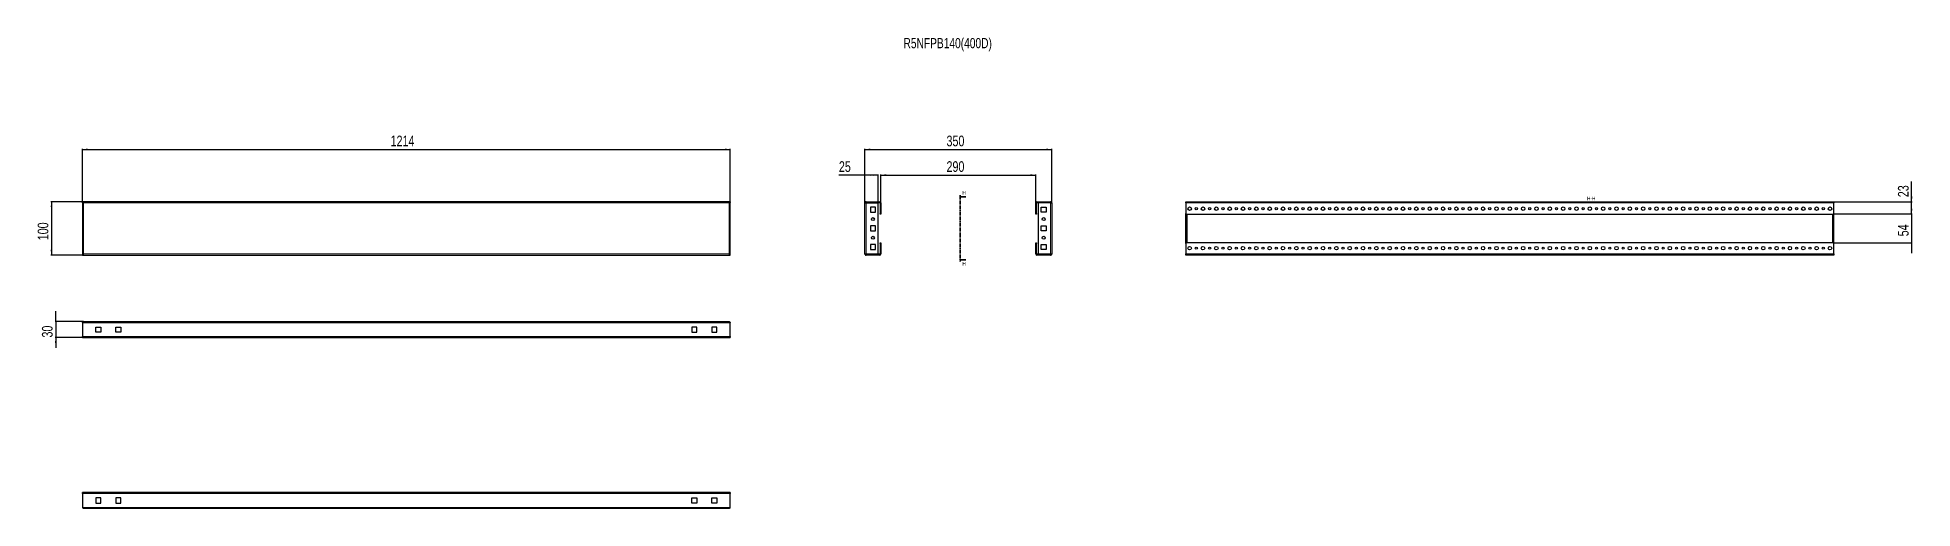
# Model space of a CAD drawing. Header units: millimetres. Extents: x -514 to 3000, y -242 to 640.
import ezdxf

# ---------------------------------------------------------------- set-up
doc = ezdxf.new("R2010")
doc.units = ezdxf.units.MM
doc.linetypes.add('CENTER', pattern=[10.16, 6.35, -1.27, 1.27, -1.27])
doc.layers.add('FORMAT', color=7, linetype='Continuous')
doc.styles.add('SLDTEXTSTYLE0', font='TXT', dxfattribs={"width": 0.75})
doc.dimstyles.new('SLDDIMSTYLE0', dxfattribs={"dimtxt": 20, "dimasz": 10, "dimexe": 0, "dimexo": 0.0625, "dimgap": 5, "dimtad": 2, "dimdec": 1, "dimrnd": 1e-09, "dimzin": 12, "dimdsep": 46, "dimtxsty": 'SLDTEXTSTYLE0', "dimsah": 1, "dimcen": 0.09, "dimadec": 0, "dimazin": 3, "dimtfac": 1, "dimtofl": 0, "dimtmove": 0, "dimatfit": 3, "dimfxl": 0, "dimfrac": 2, "dimtolj": 1, "dimtzin": 12, "dimarcsym": 0})
doc.dimstyles.new('SLDDIMSTYLE1', dxfattribs={"dimtxt": 20, "dimasz": 10, "dimexe": 0, "dimexo": 0.0625, "dimgap": 5, "dimtad": 2, "dimdec": 1, "dimrnd": 1e-09, "dimzin": 12, "dimdsep": 46, "dimtxsty": 'SLDTEXTSTYLE0', "dimsah": 1, "dimcen": 0.09, "dimadec": 0, "dimazin": 3, "dimtfac": 1, "dimtmove": 0, "dimatfit": 0, "dimfxl": 0, "dimfrac": 2, "dimtolj": 1, "dimtzin": 12, "dimarcsym": 0})

# ---------------------------------------------------------------- blocks, each defined once
blk = doc.blocks.new('_D')
at = {"layer": 'FORMAT'}
for p, q in [((-429.8, 330.6), (-429.8, 431.6)), ((-429.8, 430.6), (784.2, 430.6)), ((784.2, 330.6), (784.2, 431.6))]:
    blk.add_line(p, q, dxfattribs=at)
for points in [[(-429.8, 430.6), (-419.8, 429), (-419.8, 432.1)], [(784.2, 430.6), (774.2, 432.1), (774.2, 429)]]:
    blk.add_solid(points, dxfattribs=at)
at = {"layer": 'FORMAT', "insert": (147.7, 456.4), "char_height": 20, "attachment_point": 1, "style": 'SLDTEXTSTYLE0'}
blk.add_mtext('1214', dxfattribs=at)
blk = doc.blocks.new('_D_1')
at = {"layer": 'FORMAT'}
for p, q in [((-429.8, 332.6), (-488.9, 332.6)), ((-487.9, 332.6), (-487.9, 232.6)), ((-429.8, 232.6), (-488.9, 232.6))]:
    blk.add_line(p, q, dxfattribs=at)
for points in [[(-487.9, 332.6), (-489.5, 322.6), (-486.4, 322.6)], [(-487.9, 232.6), (-486.4, 242.6), (-489.5, 242.6)]]:
    blk.add_solid(points, dxfattribs=at)
at = {"layer": 'FORMAT', "insert": (-513.7, 260.4), "char_height": 20, "attachment_point": 1, "rotation": 90, "style": 'SLDTEXTSTYLE0'}
blk.add_mtext('100', dxfattribs=at)
blk = doc.blocks.new('_D_2')
at = {"layer": 'FORMAT'}
for p, q in [((1036.6, 330.5), (1036.6, 431.6)), ((1036.6, 430.6), (1386.6, 430.6)), ((1386.6, 330.5), (1386.6, 431.6))]:
    blk.add_line(p, q, dxfattribs=at)
for points in [[(1036.6, 430.6), (1046.6, 429), (1046.6, 432.1)], [(1386.6, 430.6), (1376.6, 432.1), (1376.6, 429)]]:
    blk.add_solid(points, dxfattribs=at)
at = {"layer": 'FORMAT', "insert": (1189.5, 456.4), "char_height": 20, "attachment_point": 1, "style": 'SLDTEXTSTYLE0'}
blk.add_mtext('350', dxfattribs=at)
blk = doc.blocks.new('_D_3')
at = {"layer": 'FORMAT'}
for p, q in [((1066.6, 330.5), (1066.6, 383.6)), ((1066.6, 382.6), (1356.6, 382.6)), ((1356.6, 330.5), (1356.6, 383.6))]:
    blk.add_line(p, q, dxfattribs=at)
for points in [[(1066.6, 382.6), (1076.6, 381), (1076.6, 384.1)], [(1356.6, 382.6), (1346.6, 384.1), (1346.6, 381)]]:
    blk.add_solid(points, dxfattribs=at)
at = {"layer": 'FORMAT', "insert": (1189.5, 408.4), "char_height": 20, "attachment_point": 1, "style": 'SLDTEXTSTYLE0'}
blk.add_mtext('290', dxfattribs=at)
blk = doc.blocks.new('_D_4')
at = {"layer": 'FORMAT'}
for p, q in [((1036.6, 382.6), (987.8, 382.6)), ((1036.6, 330.5), (1036.6, 383.6)), ((1061.6, 382.6), (1036.6, 382.6)), ((1061.6, 330.6), (1061.6, 383.6))]:
    blk.add_line(p, q, dxfattribs=at)
for points in [[(1036.6, 382.6), (1046.6, 381), (1046.6, 384.1)], [(1061.6, 382.6), (1051.6, 384.1), (1051.6, 381)]]:
    blk.add_solid(points, dxfattribs=at)
at = {"layer": 'FORMAT', "insert": (987.8, 408.4), "char_height": 20, "attachment_point": 1, "style": 'SLDTEXTSTYLE0'}
blk.add_mtext('25', dxfattribs=at)
blk = doc.blocks.new('_D_5')
at = {"layer": 'FORMAT'}
for p, q in [((-427.7, 108), (-480.9, 108)), ((-479.9, 108), (-479.9, 127.3)), ((-479.9, 108), (-479.9, 78)), ((-429.8, 78), (-480.9, 78)), ((-479.9, 78), (-479.9, 58.8))]:
    blk.add_line(p, q, dxfattribs=at)
for points in [[(-479.9, 108), (-478.4, 118), (-481.5, 118)], [(-479.9, 78), (-481.5, 68), (-478.4, 68)]]:
    blk.add_solid(points, dxfattribs=at)
at = {"layer": 'FORMAT', "insert": (-505.7, 78.2), "char_height": 20, "attachment_point": 1, "rotation": 90, "style": 'SLDTEXTSTYLE0'}
blk.add_mtext('30', dxfattribs=at)
blk = doc.blocks.new('_D_6')
at = {"layer": 'FORMAT'}
for p, q in [((2998.2, 309.6), (2998.2, 328.8)), ((2851.1, 309.6), (2999.2, 309.6)), ((2998.2, 309.6), (2998.2, 255.6)), ((2851.1, 255.6), (2999.2, 255.6)), ((2998.2, 255.6), (2998.2, 236.3))]:
    blk.add_line(p, q, dxfattribs=at)
for points in [[(2998.2, 309.6), (2999.8, 319.6), (2996.7, 319.6)], [(2998.2, 255.6), (2996.7, 245.6), (2999.8, 245.6)]]:
    blk.add_solid(points, dxfattribs=at)
at = {"layer": 'FORMAT', "insert": (2972.5, 267.8), "char_height": 20, "attachment_point": 1, "rotation": 90, "style": 'SLDTEXTSTYLE0'}
blk.add_mtext('54', dxfattribs=at)
blk = doc.blocks.new('_D_7')
at = {"layer": 'FORMAT'}
for p, q in [((2998.2, 332.6), (2998.2, 370.7)), ((2852.1, 332.6), (2999.2, 332.6)), ((2998.2, 309.6), (2998.2, 332.6)), ((2851.1, 309.6), (2999.2, 309.6)), ((2998.2, 309.6), (2998.2, 290.3))]:
    blk.add_line(p, q, dxfattribs=at)
for points in [[(2998.2, 332.6), (2999.8, 342.6), (2996.7, 342.6)], [(2998.2, 309.6), (2996.7, 299.6), (2999.8, 299.6)]]:
    blk.add_solid(points, dxfattribs=at)
at = {"layer": 'FORMAT', "insert": (2972.5, 341.1), "char_height": 20, "attachment_point": 1, "rotation": 90, "style": 'SLDTEXTSTYLE0'}
blk.add_mtext('23', dxfattribs=at)

msp = doc.modelspace()

# ---------------------------------------------------------------- linework, layer by layer
at = {"color": 7, "linetype": 'Continuous', "lineweight": 25}
for p, q in [((-429.78, 331.07), (-429.78, 332.57)), ((784.22, 332.57), (-429.78, 332.57)), ((-429.78, 331.07), (-429.78, 330.57)), ((-429.78, 330.57), (-429.78, 234.57)), ((-429.78, 330.57), (-428.28, 330.57)), ((784.22, 330.57), (782.72, 330.57)), ((784.22, 332.57), (784.22, 331.07)), ((784.22, 330.57), (784.22, 331.07)), ((784.22, 234.57), (784.22, 330.57)), ((1036.62, 234.67), (1036.62, 330.47)), ((1038.72, 332.57), (1038.72, 331.07)), ((1038.72, 332.57), (1064.52, 332.57)), ((1038.72, 331.07), (1064.52, 331.07)), ((1038.72, 330.57), (1061.62, 330.57)), ((1046.87, 322.32), (1046.87, 312.82)), ((1056.37, 322.32), (1046.87, 322.32)), ((1056.37, 312.82), (1056.37, 322.32)), ((1061.62, 234.57), (1061.62, 330.57)), ((1065.12, 330.47), (1065.12, 310.57)), ((1066.62, 330.47), (1066.62, 310.57)), ((1356.62, 310.57), (1356.62, 330.47)), ((1358.12, 310.57), (1358.12, 330.47)), ((1358.72, 332.57), (1384.52, 332.57)), ((1358.72, 331.07), (1384.52, 331.07)), ((1361.62, 234.57), (1361.62, 330.57)), ((1384.52, 330.57), (1361.62, 330.57)), ((1366.87, 322.32), (1376.37, 322.32)), ((1366.87, 312.82), (1366.87, 322.32)), ((1376.37, 322.32), (1376.37, 312.82)), ((1384.52, 331.07), (1384.52, 332.57)), ((1386.62, 330.47), (1386.62, 234.67)), ((1638.07, 332.57), (2852.07, 332.57)), ((1638.07, 330.47), (1638.07, 332.57)), ((1638.07, 330.47), (1638.07, 310.57)), ((2852.07, 332.57), (2852.07, 330.47)), ((2852.07, 310.57), (2852.07, 330.47)), ((1046.87, 312.82), (1056.37, 312.82)), ((1046.87, 287.32), (1046.87, 277.82)), ((1056.37, 287.32), (1046.87, 287.32)), ((1056.37, 277.82), (1056.37, 287.32)), ((1065.12, 310.57), (1066.62, 310.57)), ((1065.12, 309.57), (1065.12, 310.57)), ((1066.62, 309.57), (1065.12, 309.57)), ((1066.62, 310.57), (1066.62, 309.57)), ((1356.62, 310.57), (1358.12, 310.57)), ((1356.62, 309.57), (1356.62, 310.57)), ((1358.12, 309.57), (1356.62, 309.57)), ((1358.12, 310.57), (1358.12, 309.57)), ((1376.37, 312.82), (1366.87, 312.82)), ((1366.87, 287.32), (1376.37, 287.32)), ((1366.87, 277.82), (1366.87, 287.32)), ((1376.37, 287.32), (1376.37, 277.82)), ((1638.07, 310.57), (1639.07, 309.57)), ((1638.07, 254.57), (1638.07, 310.57)), ((1639.07, 309.57), (2851.07, 309.57)), ((1639.57, 255.57), (1639.57, 309.57)), ((2850.57, 255.57), (2850.57, 309.57)), ((2851.07, 309.57), (2852.07, 310.57)), ((2852.07, 254.57), (2852.07, 310.57)), ((1046.87, 277.82), (1056.37, 277.82)), ((1056.37, 252.32), (1046.87, 252.32)), ((1046.87, 252.32), (1046.87, 242.82)), ((1056.37, 242.82), (1056.37, 252.32)), ((1065.12, 255.57), (1066.62, 255.57)), ((1065.12, 254.57), (1065.12, 255.57)), ((1066.62, 254.57), (1065.12, 254.57)), ((1065.12, 254.57), (1065.12, 234.67)), ((1066.62, 255.57), (1066.62, 254.57)), ((1066.62, 254.57), (1066.62, 234.67)), ((1356.62, 255.57), (1358.12, 255.57)), ((1356.62, 254.57), (1356.62, 255.57)), ((1356.62, 234.67), (1356.62, 254.57)), ((1358.12, 254.57), (1356.62, 254.57)), ((1358.12, 255.57), (1358.12, 254.57)), ((1358.12, 234.67), (1358.12, 254.57)), ((1376.37, 277.82), (1366.87, 277.82)), ((1366.87, 252.32), (1376.37, 252.32)), ((1366.87, 242.82), (1366.87, 252.32)), ((1376.37, 252.32), (1376.37, 242.82)), ((1639.07, 255.57), (1638.07, 254.57)), ((1638.07, 254.57), (1638.07, 234.67)), ((2851.07, 255.57), (1639.07, 255.57)), ((2852.07, 254.57), (2851.07, 255.57)), ((2852.07, 234.67), (2852.07, 254.57)), ((-428.28, 234.57), (-429.78, 234.57)), ((-429.78, 234.57), (-429.78, 234.07)), ((-429.78, 234.07), (-429.78, 232.57)), ((-429.78, 232.57), (784.22, 232.57)), ((782.72, 234.57), (784.22, 234.57)), ((784.22, 234.07), (784.22, 234.57)), ((784.22, 232.57), (784.22, 234.07)), ((1038.72, 234.57), (1061.62, 234.57)), ((1038.72, 232.57), (1038.72, 234.07)), ((1064.52, 234.07), (1038.72, 234.07)), ((1064.52, 232.57), (1038.72, 232.57)), ((1046.87, 242.82), (1056.37, 242.82)), ((1384.52, 234.07), (1358.72, 234.07)), ((1384.52, 232.57), (1358.72, 232.57)), ((1384.52, 234.57), (1361.62, 234.57)), ((1376.37, 242.82), (1366.87, 242.82)), ((1384.52, 234.07), (1384.52, 232.57)), ((1638.07, 232.57), (1638.07, 234.67)), ((2852.07, 232.57), (1638.07, 232.57)), ((2852.07, 234.67), (2852.07, 232.57)), ((-429.78, 105.92), (-429.78, 80.12)), ((-427.68, 108.02), (782.12, 108.02)), ((784.22, 80.12), (784.22, 105.92)), ((-429.78, 78.02), (-429.78, 80.12)), ((-429.78, 78.02), (784.22, 78.02)), ((-404.78, 97.77), (-395.28, 97.77)), ((-404.78, 88.27), (-404.78, 97.77)), ((-395.28, 88.27), (-404.78, 88.27)), ((-395.28, 97.77), (-395.28, 88.27)), ((-367.28, 97.77), (-357.78, 97.77)), ((-367.28, 88.27), (-367.28, 97.77)), ((-357.78, 88.27), (-367.28, 88.27)), ((-357.78, 97.77), (-357.78, 88.27)), ((721.72, 97.77), (712.22, 97.77)), ((712.22, 97.77), (712.22, 88.27)), ((712.22, 88.27), (721.72, 88.27)), ((721.72, 88.27), (721.72, 97.77)), ((749.72, 97.77), (749.72, 88.27)), ((759.22, 97.77), (749.72, 97.77)), ((749.72, 88.27), (759.22, 88.27)), ((759.22, 88.27), (759.22, 97.77)), ((784.22, 80.12), (784.22, 78.02)), ((-429.78, -214.08), (-429.78, -211.98)), ((784.22, -211.98), (-429.78, -211.98)), ((-429.78, -214.08), (-429.78, -239.88)), ((782.12, -241.98), (-427.68, -241.98)), ((-395.28, -222.23), (-404.78, -222.23)), ((-404.78, -222.23), (-404.78, -231.73)), ((-404.78, -231.73), (-395.28, -231.73)), ((-395.28, -231.73), (-395.28, -222.23)), ((-357.78, -222.23), (-367.28, -222.23)), ((-367.28, -222.23), (-367.28, -231.73)), ((-367.28, -231.73), (-357.78, -231.73)), ((-357.78, -231.73), (-357.78, -222.23)), ((712.22, -231.73), (712.22, -222.23)), ((712.22, -222.23), (721.72, -222.23)), ((721.72, -231.73), (712.22, -231.73)), ((721.72, -222.23), (721.72, -231.73)), ((749.72, -222.23), (759.22, -222.23)), ((749.72, -231.73), (749.72, -222.23)), ((759.22, -231.73), (749.72, -231.73)), ((759.22, -222.23), (759.22, -231.73)), ((784.22, -211.98), (784.22, -214.08)), ((784.22, -239.88), (784.22, -214.08))]:
    msp.add_line(p, q, dxfattribs=at)
at = {"color": 8, "linetype": 'Continuous', "lineweight": 18}
for p, q in [((-427.68, 330.47), (-427.68, 234.67)), ((782.12, 330.47), (-427.68, 330.47)), ((782.12, 234.67), (782.12, 330.47)), ((1038.72, 234.57), (1038.72, 330.57)), ((1064.52, 331.07), (1064.52, 332.57)), ((1065.12, 330.47), (1066.62, 330.47)), ((1358.12, 330.47), (1356.62, 330.47)), ((1358.72, 331.07), (1358.72, 332.57)), ((1384.52, 330.57), (1384.52, 234.57)), ((1638.07, 330.47), (2852.07, 330.47)), ((1640.17, 255.57), (1640.17, 309.57)), ((2849.97, 309.57), (2849.97, 255.57)), ((-427.68, 234.67), (782.12, 234.67)), ((1064.52, 234.07), (1064.52, 232.57)), ((1065.12, 234.67), (1066.62, 234.67)), ((1358.12, 234.67), (1356.62, 234.67)), ((1358.72, 234.07), (1358.72, 232.57)), ((2852.07, 234.67), (1638.07, 234.67)), ((-429.78, 105.92), (784.22, 105.92)), ((-429.78, 80.12), (784.22, 80.12)), ((784.22, -214.08), (-429.78, -214.08)), ((784.22, -239.88), (-429.78, -239.88))]:
    msp.add_line(p, q, dxfattribs=at)
at = {"color": 7, "linetype": 'CENTER', "lineweight": 35}
msp.add_line((1215.04, 344.57), (1215.04, 220.56), dxfattribs=at)
at = {"color": 7, "linetype": 'Continuous', "lineweight": 35}
for p, q in [((1225.68, 341.57), (1215.04, 341.57)), ((1225.68, 223.56), (1215.04, 223.56))]:
    msp.add_line(p, q, dxfattribs=at)
at = {"color": 7, "linetype": 'Continuous', "lineweight": 25}
for centre, radius in [((1645.07, 319.57), 3.25), ((1657.57, 319.57), 2.1), ((1670.07, 319.57), 3.25), ((1682.57, 319.57), 2.1), ((1695.07, 319.57), 3.25), ((1707.57, 319.57), 2.1), ((1720.07, 319.57), 3.25), ((1732.57, 319.57), 2.1), ((1745.07, 319.57), 3.25), ((1757.57, 319.57), 2.1), ((1770.07, 319.57), 3.25), ((1782.57, 319.57), 2.1), ((1795.07, 319.57), 3.25), ((1807.57, 319.57), 2.1), ((1820.07, 319.57), 3.25), ((1832.57, 319.57), 2.1), ((1845.07, 319.57), 3.25), ((1857.57, 319.57), 2.1), ((1870.07, 319.57), 3.25), ((1882.57, 319.57), 2.1), ((1895.07, 319.57), 3.25), ((1907.57, 319.57), 2.1), ((1920.07, 319.57), 3.25), ((1932.57, 319.57), 2.1), ((1945.07, 319.57), 3.25), ((1957.57, 319.57), 2.1), ((1970.07, 319.57), 3.25), ((1982.57, 319.57), 2.1), ((1995.07, 319.57), 3.25), ((2007.57, 319.57), 2.1), ((2020.07, 319.57), 3.25), ((2032.57, 319.57), 2.1), ((2045.07, 319.57), 3.25), ((2057.57, 319.57), 2.1), ((2070.07, 319.57), 3.25), ((2082.57, 319.57), 2.1), ((2095.07, 319.57), 3.25), ((2107.57, 319.57), 2.1), ((2120.07, 319.57), 3.25), ((2132.57, 319.57), 2.1), ((2145.07, 319.57), 3.25), ((2157.57, 319.57), 2.1), ((2170.07, 319.57), 3.25), ((2182.57, 319.57), 2.1), ((2195.07, 319.57), 3.25), ((2207.57, 319.57), 2.1), ((2220.07, 319.57), 3.25), ((2232.57, 319.57), 2.1), ((2245.07, 319.57), 3.25), ((2257.57, 319.57), 2.1), ((2270.07, 319.57), 3.25), ((2282.57, 319.57), 2.1), ((2295.07, 319.57), 3.25), ((2307.57, 319.57), 2.1), ((2320.07, 319.57), 3.25), ((2332.57, 319.57), 2.1), ((2345.07, 319.57), 3.25), ((2357.57, 319.57), 2.1), ((2370.07, 319.57), 3.25), ((2382.57, 319.57), 2.1), ((2395.07, 319.57), 3.25), ((2407.57, 319.57), 2.1), ((2420.07, 319.57), 3.25), ((2432.57, 319.57), 2.1), ((2445.07, 319.57), 3.25), ((2457.57, 319.57), 2.1), ((2470.07, 319.57), 3.25), ((2482.57, 319.57), 2.1), ((2495.07, 319.57), 3.25), ((2507.57, 319.57), 2.1), ((2520.07, 319.57), 3.25), ((2532.57, 319.57), 2.1), ((2545.07, 319.57), 3.25), ((2557.57, 319.57), 2.1), ((2570.07, 319.57), 3.25), ((2582.57, 319.57), 2.1), ((2595.07, 319.57), 3.25), ((2607.57, 319.57), 2.1), ((2620.07, 319.57), 3.25), ((2632.57, 319.57), 2.1), ((2645.07, 319.57), 3.25), ((2657.57, 319.57), 2.1), ((2670.07, 319.57), 3.25), ((2682.57, 319.57), 2.1), ((2695.07, 319.57), 3.25), ((2707.57, 319.57), 2.1), ((2720.07, 319.57), 3.25), ((2732.57, 319.57), 2.1), ((2745.07, 319.57), 3.25), ((2757.57, 319.57), 2.1), ((2770.07, 319.57), 3.25), ((2782.57, 319.57), 2.1), ((2795.07, 319.57), 3.25), ((2807.57, 319.57), 2.1), ((2820.07, 319.57), 3.25), ((2832.57, 319.57), 2.1), ((2845.07, 319.57), 3.25), ((1051.62, 300.07), 2.75), ((1371.62, 300.07), 2.75), ((1051.62, 265.07), 2.75), ((1371.62, 265.07), 2.75), ((1645.07, 245.57), 3.25), ((1657.57, 245.57), 2.1), ((1670.07, 245.57), 3.25), ((1682.57, 245.57), 2.1), ((1695.07, 245.57), 3.25), ((1707.57, 245.57), 2.1), ((1720.07, 245.57), 3.25), ((1732.57, 245.57), 2.1), ((1745.07, 245.57), 3.25), ((1757.57, 245.57), 2.1), ((1770.07, 245.57), 3.25), ((1782.57, 245.57), 2.1), ((1795.07, 245.57), 3.25), ((1807.57, 245.57), 2.1), ((1820.07, 245.57), 3.25), ((1832.57, 245.57), 2.1), ((1845.07, 245.57), 3.25), ((1857.57, 245.57), 2.1), ((1870.07, 245.57), 3.25), ((1882.57, 245.57), 2.1), ((1895.07, 245.57), 3.25), ((1907.57, 245.57), 2.1), ((1920.07, 245.57), 3.25), ((1932.57, 245.57), 2.1), ((1945.07, 245.57), 3.25), ((1957.57, 245.57), 2.1), ((1970.07, 245.57), 3.25), ((1982.57, 245.57), 2.1), ((1995.07, 245.57), 3.25), ((2007.57, 245.57), 2.1), ((2020.07, 245.57), 3.25), ((2032.57, 245.57), 2.1), ((2045.07, 245.57), 3.25), ((2057.57, 245.57), 2.1), ((2070.07, 245.57), 3.25), ((2082.57, 245.57), 2.1), ((2095.07, 245.57), 3.25), ((2107.57, 245.57), 2.1), ((2120.07, 245.57), 3.25), ((2132.57, 245.57), 2.1), ((2145.07, 245.57), 3.25), ((2157.57, 245.57), 2.1), ((2170.07, 245.57), 3.25), ((2182.57, 245.57), 2.1), ((2195.07, 245.57), 3.25), ((2207.57, 245.57), 2.1), ((2220.07, 245.57), 3.25), ((2232.57, 245.57), 2.1), ((2245.07, 245.57), 3.25), ((2257.57, 245.57), 2.1), ((2270.07, 245.57), 3.25), ((2282.57, 245.57), 2.1), ((2295.07, 245.57), 3.25), ((2307.57, 245.57), 2.1), ((2320.07, 245.57), 3.25), ((2332.57, 245.57), 2.1), ((2345.07, 245.57), 3.25), ((2357.57, 245.57), 2.1), ((2370.07, 245.57), 3.25), ((2382.57, 245.57), 2.1), ((2395.07, 245.57), 3.25), ((2407.57, 245.57), 2.1), ((2420.07, 245.57), 3.25), ((2432.57, 245.57), 2.1), ((2445.07, 245.57), 3.25), ((2457.57, 245.57), 2.1), ((2470.07, 245.57), 3.25), ((2482.57, 245.57), 2.1), ((2495.07, 245.57), 3.25), ((2507.57, 245.57), 2.1), ((2520.07, 245.57), 3.25), ((2532.57, 245.57), 2.1), ((2545.07, 245.57), 3.25), ((2557.57, 245.57), 2.1), ((2570.07, 245.57), 3.25), ((2582.57, 245.57), 2.1), ((2595.07, 245.57), 3.25), ((2607.57, 245.57), 2.1), ((2620.07, 245.57), 3.25), ((2632.57, 245.57), 2.1), ((2645.07, 245.57), 3.25), ((2657.57, 245.57), 2.1), ((2670.07, 245.57), 3.25), ((2682.57, 245.57), 2.1), ((2695.07, 245.57), 3.25), ((2707.57, 245.57), 2.1), ((2720.07, 245.57), 3.25), ((2732.57, 245.57), 2.1), ((2745.07, 245.57), 3.25), ((2757.57, 245.57), 2.1), ((2770.07, 245.57), 3.25), ((2782.57, 245.57), 2.1), ((2795.07, 245.57), 3.25), ((2807.57, 245.57), 2.1), ((2820.07, 245.57), 3.25), ((2832.57, 245.57), 2.1), ((2845.07, 245.57), 3.25)]:
    msp.add_circle(centre, radius, dxfattribs=at)
for centre, radius, start, end in [((1064.52, 330.47), 2.1, 0, 90), ((1064.52, 330.47), 0.6, 0, 90), ((1358.72, 330.47), 2.1, 90, 180), ((1358.72, 330.47), 0.6, 90, 180), ((1064.52, 234.67), 2.1, 270, 0), ((1064.52, 234.67), 0.6, 270, 0), ((1358.72, 234.67), 2.1, 180, 270), ((1358.72, 234.67), 0.6, 180, 270)]:
    msp.add_arc(centre, radius, start, end, dxfattribs=at)
for points, knots in [([(-427.68, 330.47), (-427.86, 330.75), (-428.22, 331.31), (-428.75, 332.01), (-429.27, 332.48), (-429.62, 332.54), (-429.78, 332.57)], [0, 0, 0, 0, 0.2547527, 0.5096447, 0.7645377, 1, 1, 1, 1]), ([(-427.68, 330.47), (-427.86, 330.55), (-428.23, 330.71), (-428.92, 330.98), (-429.44, 331.03), (-429.78, 331.07)], [0, 0, 0, 0, 0.2598775, 0.5197391, 1, 1, 1, 1]), ([(1386.62, 330.47), (1386.59, 330.75), (1386.52, 331.31), (1386.02, 332.01), (1385.32, 332.48), (1384.78, 332.54), (1384.52, 332.57)], [0, 0, 0, 0, 0.2547527, 0.5096447, 0.7645377, 1, 1, 1, 1]), ([(1385.12, 330.47), (1385.11, 330.55), (1385.09, 330.71), (1384.9, 330.98), (1384.67, 331.03), (1384.52, 331.07)], [0, 0, 0, 0, 0.2598775, 0.5197391, 1, 1, 1, 1]), ([(782.12, 108.02), (782.3, 107.99), (782.65, 107.92), (783.19, 107.42), (783.71, 106.72), (784.06, 106.18), (784.22, 105.92)], [0, 0, 0, 0, 0.2547527, 0.5096447, 0.7645377, 1, 1, 1, 1]), ([(-427.68, -241.98), (-427.86, -241.95), (-428.22, -241.88), (-428.75, -241.38), (-429.27, -240.68), (-429.62, -240.14), (-429.78, -239.88)], [0, 0, 0, 0, 0.2547527, 0.5096447, 0.7645377, 1, 1, 1, 1])]:
    msp.add_open_spline(points, degree=3, knots=knots, dxfattribs=at)
for points in [[(-429.78, 330.57), (-429.75, 330.56), (-429.69, 330.54), (-429.2, 330.52), (-428.51, 330.49), (-427.96, 330.47), (-427.68, 330.47)], [(784.22, 332.57), (784.04, 332.53), (783.69, 332.47), (783.17, 331.99), (782.64, 331.29), (782.29, 330.74), (782.12, 330.47)], [(784.22, 331.07), (783.87, 331.03), (783.17, 330.95), (782.47, 330.63), (782.12, 330.47)], [(782.12, 330.47), (782.39, 330.47), (782.95, 330.49), (783.64, 330.52), (784.13, 330.54), (784.19, 330.56), (784.22, 330.57)], [(1038.72, 332.57), (1038.45, 332.53), (1037.9, 332.47), (1037.2, 331.99), (1036.72, 331.29), (1036.65, 330.74), (1036.62, 330.47)], [(1036.62, 330.47), (1036.65, 330.47), (1036.72, 330.49), (1037.2, 330.52), (1037.9, 330.54), (1038.45, 330.56), (1038.72, 330.57)], [(1038.72, 331.07), (1038.56, 331.03), (1038.24, 330.95), (1038.16, 330.63), (1038.12, 330.47)], [(1384.52, 330.57), (1384.8, 330.56), (1385.35, 330.54), (1386.04, 330.52), (1386.53, 330.49), (1386.59, 330.47), (1386.62, 330.47)], [(-427.68, 234.67), (-427.96, 234.66), (-428.51, 234.64), (-429.2, 234.62), (-429.69, 234.59), (-429.75, 234.57), (-429.78, 234.57)], [(-429.78, 232.57), (-429.61, 232.6), (-429.26, 232.66), (-428.73, 233.15), (-428.21, 233.84), (-427.86, 234.39), (-427.68, 234.67)], [(-429.78, 234.07), (-429.43, 234.1), (-428.73, 234.18), (-428.03, 234.5), (-427.68, 234.67)], [(782.12, 234.67), (782.29, 234.39), (782.64, 233.84), (783.17, 233.15), (783.69, 232.66), (784.04, 232.6), (784.22, 232.57)], [(784.22, 234.57), (784.19, 234.57), (784.13, 234.59), (783.64, 234.62), (782.95, 234.64), (782.39, 234.66), (782.12, 234.67)], [(782.12, 234.67), (782.47, 234.5), (783.17, 234.18), (783.87, 234.1), (784.22, 234.07)], [(1038.72, 234.57), (1038.45, 234.57), (1037.9, 234.59), (1037.2, 234.62), (1036.72, 234.64), (1036.65, 234.66), (1036.62, 234.67)], [(1036.62, 234.67), (1036.65, 234.39), (1036.72, 233.84), (1037.2, 233.15), (1037.9, 232.66), (1038.45, 232.6), (1038.72, 232.57)], [(1038.12, 234.67), (1038.16, 234.5), (1038.24, 234.18), (1038.56, 234.1), (1038.72, 234.07)], [(1384.52, 232.57), (1384.8, 232.6), (1385.35, 232.66), (1386.04, 233.15), (1386.53, 233.84), (1386.59, 234.39), (1386.62, 234.67)], [(1384.52, 234.07), (1384.69, 234.1), (1385.01, 234.18), (1385.09, 234.5), (1385.12, 234.67)], [(1386.62, 234.67), (1386.59, 234.66), (1386.53, 234.64), (1386.04, 234.62), (1385.35, 234.59), (1384.8, 234.57), (1384.52, 234.57)], [(-429.78, 105.92), (-429.61, 106.19), (-429.26, 106.75), (-428.73, 107.44), (-428.21, 107.92), (-427.86, 107.99), (-427.68, 108.02)], [(784.22, -239.88), (784.04, -240.16), (783.69, -240.71), (783.17, -241.4), (782.64, -241.89), (782.29, -241.95), (782.12, -241.98)]]:
    msp.add_open_spline(points, degree=3, dxfattribs=at)
at = {"color": 7, "linetype": 'Continuous', "lineweight": 35}
for points in [[(1215.04, 341.57), (1222.04, 340.45), (1222.04, 342.69)], [(1215.04, 223.56), (1222.04, 222.44), (1222.04, 224.68)]]:
    msp.add_solid(points, dxfattribs=at)

# ---------------------------------------------------------------- texts
at = {"color": 7, "linetype": 'Continuous', "char_height": 7, "attachment_point": 1, "style": 'SLDTEXTSTYLE0'}
for insert in [(1219.31, 352.68), (1219.31, 219.86)]:
    msp.add_mtext('H', dxfattribs=dict(at, insert=insert))
at = {"layer": 'FORMAT', "style": 'SLDTEXTSTYLE0'}
for s, insert, char_height, attachment_point in [('R5NFPB140(400D)', (1108.89, 639.12), 19.05, 1), ('H-H', (2397.71, 342.28), 7, 2)]:
    msp.add_mtext(s, dxfattribs=dict(at, insert=insert, char_height=char_height, attachment_point=attachment_point))

# ---------------------------------------------------------------- dimensions: what is measured, and where the dimension line sits
at = {"layer": 'FORMAT'}
for base, p1, p2, picture, middle in [((784.22, 430.57), (-429.78, 330.57), (784.22, 330.57), '_D', (177.22, 430.57)), ((1036.62, 382.57), (1061.62, 330.57), (1036.62, 330.47), '_D_4', (1002.62, 382.57)), ((1356.62, 382.57), (1066.62, 330.47), (1356.62, 330.47), '_D_3', (1211.62, 382.57))]:
    dim = msp.add_linear_dim(base=base, p1=p1, p2=p2, dimstyle='SLDDIMSTYLE0', dxfattribs=at)
    dim.commit()
    dim.dimension.update_dxf_attribs({"geometry": picture, "text_midpoint": middle, "dimtype": 160})
for base, p1, p2, angle, dimstyle, picture, middle in [((1386.62, 430.57), (1036.62, 330.47), (1386.62, 330.47), 0, 'SLDDIMSTYLE0', '_D_2', (1211.62, 430.57)), ((2998.24, 332.57), (2851.07, 309.57), (2852.07, 332.57), 90, 'SLDDIMSTYLE1', '_D_7', (2998.24, 355.89)), ((-487.95, 232.57), (-429.78, 332.57), (-429.78, 232.57), 90, 'SLDDIMSTYLE0', '_D_1', (-487.95, 282.57)), ((2998.24, 255.57), (2851.07, 309.57), (2851.07, 255.57), 90, 'SLDDIMSTYLE1', '_D_6', (2998.24, 282.57)), ((-479.95, 78.02), (-427.68, 108.02), (-429.78, 78.02), 90, 'SLDDIMSTYLE1', '_D_5', (-479.95, 93.02))]:
    dim = msp.add_linear_dim(base=base, p1=p1, p2=p2, angle=angle, dimstyle=dimstyle, dxfattribs=at)
    dim.commit()
    dim.dimension.update_dxf_attribs({"geometry": picture, "text_midpoint": middle, "dimtype": 160})

doc.saveas('drawing.dxf')
